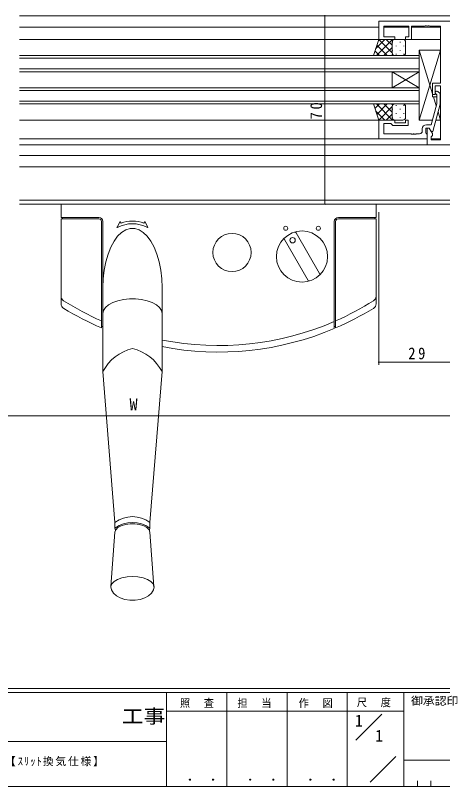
# Model space of a CAD drawing. Units: millimetres on the paper. Extents: x -420 to 373, y -297 to 267.
# Drawn here: x 41.4 to 200.1, y -297 to -10.4 of the extents above; entities that cross this region are included whole.
import ezdxf
from ezdxf.enums import TextEntityAlignment as Align

# ---------------------------------------------------------------- set-up
doc = ezdxf.new("R2010")
doc.units = ezdxf.units.MM
for name, color, linetype, lineweight in [('0-1_YKK_ZWAK', 7, 'Continuous', 9), ('0-3_YKK_11', 7, 'Continuous', 9), ('0-4_YKK_12', 2, 'Continuous', 9), ('0-6_YKK_13', 4, 'Continuous', 9), ('0-7_YKK_D', 6, 'Continuous', 9)]:
    doc.layers.add(name, color=color, linetype=linetype, lineweight=lineweight)
doc.layers.add('0-2_USER1', color=3, linetype='Continuous')
doc.styles.add('ＭＳ ゴシック', font='')
doc.styles.get('ＭＳ ゴシック').set_extended_font_data('MS Gothic')

msp = doc.modelspace()

# ---------------------------------------------------------------- linework, layer by layer
at = {"layer": '0-1_YKK_ZWAK'}
for p, q in [((352.3, -260.6), (-417.7, -260.6)), ((314.5, -262), (-417.7, -262)), ((97.5, -262), (97.5, -297)), ((119.9, -262), (119.9, -297)), ((142.3, -262), (142.3, -297)), ((164.7, -262), (164.7, -297)), ((185.7, -262), (185.7, -297)), ((165.684, -268.999), (97.5, -268.999)), ((165.684, -268.999), (185.7, -268.999)), ((167.87, -279.736), (177.564, -270.043)), ((-31.3, -280.199), (97.5, -280.199)), ((173.172, -295.345), (182.696, -285.821)), ((185.7, -287.2), (286.5, -287.2)), ((190.74, -294.9), (190.74, -297)), ((195.78, -294.9), (195.78, -297)), ((-417.7, -297), (314.5, -297))]:
    msp.add_line(p, q, dxfattribs=at)
at = {"layer": '0-3_YKK_11'}
for p, q in [((176.37, -12.528), (176.37, -19.328)), ((228.37, -12.528), (176.37, -12.528)), ((178.3, -14.458), (187.57, -14.458)), ((178.3, -18.328), (178.3, -14.458)), ((187.57, -14.458), (187.57, -18.328)), ((188.57, -14.458), (193.412, -14.458)), ((188.57, -19.328), (188.57, -14.458)), ((193.412, -14.458), (193.595, -14.338)), ((193.595, -14.338), (194.145, -14.338)), ((194.145, -14.338), (194.328, -14.458)), ((194.328, -14.458), (194.412, -14.458)), ((194.412, -14.458), (194.595, -14.338)), ((194.595, -14.338), (195.145, -14.338)), ((195.145, -14.338), (195.328, -14.458)), ((195.328, -14.458), (199.37, -14.458)), ((199.37, -14.458), (199.37, -35.628)), ((176.37, -19.328), (182.37, -19.328)), ((182.37, -18.328), (178.3, -18.328)), ((182.37, -19.328), (182.37, -18.328)), ((186.37, -18.328), (186.37, -19.328)), ((187.57, -18.328), (186.37, -18.328)), ((186.37, -19.328), (188.57, -19.328)), ((196.37, -35.628), (196.37, -39.828)), ((199.37, -35.628), (196.37, -35.628)), ((197.37, -36.628), (199.37, -36.628)), ((197.37, -39.828), (197.37, -36.628)), ((199.37, -36.628), (199.37, -56.598)), ((196.37, -39.828), (197.37, -39.828)), ((197.97, -39.977), (197.545, -39.553)), ((197.97, -43.267), (197.97, -39.977)), ((198.394, -38.704), (199.17, -39.48)), ((199.17, -39.48), (199.17, -43.425)), ((195.89, -51.028), (197.97, -43.267)), ((199.17, -43.425), (196.463, -53.528)), ((176.37, -49.328), (182.37, -49.328)), ((176.37, -56.328), (176.37, -49.328)), ((178.3, -50.628), (178.3, -54.398)), ((180.87, -50.628), (178.3, -50.628)), ((181.07, -50.828), (180.87, -50.628)), ((181.57, -51.328), (181.07, -50.828)), ((187.37, -51.328), (181.57, -51.328)), ((182.37, -49.328), (182.37, -50.328)), ((182.37, -50.328), (186.37, -50.328)), ((186.37, -49.328), (187.37, -49.328)), ((186.37, -50.328), (186.37, -49.328)), ((187.37, -49.328), (187.37, -51.328)), ((194.07, -51.028), (195.89, -51.028)), ((178.3, -54.398), (188.412, -54.398)), ((188.412, -54.398), (188.595, -54.518)), ((189.145, -54.518), (189.328, -54.398)), ((189.328, -54.398), (189.412, -54.398)), ((189.412, -54.398), (189.595, -54.518)), ((190.145, -54.518), (190.328, -54.398)), ((190.328, -54.398), (191.57, -54.398)), ((192.57, -53.398), (192.57, -52.528)), ((193.87, -52.328), (193.87, -54.128)), ((195.17, -52.328), (193.87, -52.328)), ((193.87, -54.128), (194.07, -54.328)), ((194.07, -54.328), (194.37, -54.628)), ((194.37, -52.328), (194.37, -58.528)), ((195.17, -52.328), (194.37, -52.328)), ((195.863, -53.528), (195.17, -52.328)), ((196.3, -54.286), (195.17, -52.328)), ((196.463, -53.528), (195.863, -53.528)), ((196.3, -55.098), (196.3, -54.286)), ((194.37, -56.328), (176.37, -56.328)), ((188.595, -54.518), (189.145, -54.518)), ((189.595, -54.518), (190.145, -54.518)), ((194.37, -54.628), (194.37, -56.328)), ((195.87, -55.528), (196.3, -55.098)), ((195.87, -56.598), (195.87, -55.528)), ((199.37, -56.598), (195.87, -56.598)), ((194.37, -58.528), (211.37, -58.528))]:
    msp.add_line(p, q, dxfattribs=at)
for centre, radius, start, end in [((197.97, -39.128), 0.6, 44.99998, 225), ((194.07, -52.528), 1.5, 90, 179.99998), ((191.57, -53.398), 1, 270, 359.99998)]:
    msp.add_arc(centre, radius, start, end, dxfattribs=at)
at = {"layer": '0-4_YKK_12'}
for p, q in [((235.67, -10.528), (42.87, -10.528)), ((176.37, -14.729), (42.87, -14.729)), ((178.301, -14.729), (187.568, -14.729)), ((188.571, -14.729), (199.368, -14.729)), ((199.37, -19.329), (42.87, -19.329)), ((42.87, -25.329), (191.37, -25.329)), ((191.37, -25.329), (191.37, -31.329)), ((191.37, -26.329), (42.87, -26.329)), ((42.87, -30.329), (191.37, -30.329)), ((191.37, -31.329), (42.87, -31.329)), ((191.37, -37.329), (181.37, -31.329)), ((191.37, -31.329), (181.37, -37.329)), ((181.37, -31.329), (181.37, -37.329)), ((191.37, -31.329), (191.37, -37.329)), ((42.87, -37.329), (191.37, -37.329)), ((191.37, -38.329), (42.87, -38.329)), ((191.37, -37.329), (191.37, -43.329)), ((42.87, -42.329), (191.37, -42.329)), ((191.37, -43.329), (42.87, -43.329)), ((176.37, -49.328), (42.87, -49.328)), ((194.37, -56.328), (42.87, -56.328)), ((195.871, -56.328), (199.368, -56.328)), ((194.67, -58.528), (42.87, -58.529)), ((209.438, -58.529), (42.87, -58.529)), ((205.67, -62.528), (42.87, -62.528)), ((215.37, -66.628), (42.87, -66.628)), ((215.37, -79.128), (42.87, -79.128)), ((215.37, -80.528), (42.87, -80.528))]:
    msp.add_line(p, q, dxfattribs=at)
at = {"layer": '0-6_YKK_13'}
for p, q in [((174.37, -25.328), (176.37, -19.328)), ((178.673, -19.328), (175.218, -22.783)), ((181.502, -19.328), (175.502, -25.328)), ((181.37, -24.349), (176.365, -19.344)), ((176.37, -19.328), (182.37, -19.328)), ((181.37, -21.52), (179.178, -19.328)), ((182.057, -19.379), (182.006, -19.328)), ((185.37, -19.328), (182.37, -19.328)), ((179.521, -25.328), (175.658, -21.465)), ((181.37, -22.289), (178.33, -25.328)), ((181.37, -20.328), (181.37, -24.328)), ((181.37, -20.328), (181.37, -24.328)), ((181.46, -20.248), (181.46, -20.448)), ((182.875, -21.663), (182.875, -21.863)), ((184.29, -20.248), (184.29, -20.448)), ((185.705, -21.663), (185.705, -21.863)), ((186.37, -24.328), (186.37, -20.328)), ((182.37, -25.328), (174.37, -25.328)), ((176.693, -25.328), (174.951, -23.586)), ((181.565, -24.922), (181.158, -25.328)), ((181.46, -23.278), (181.46, -23.478)), ((182.35, -25.328), (182.349, -25.328)), ((182.37, -25.328), (185.37, -25.328)), ((182.875, -24.693), (182.875, -24.893)), ((184.29, -23.278), (184.29, -23.478)), ((185.705, -24.693), (185.705, -24.893)), ((191.37, -49.328), (199.37, -23.328)), ((191.37, -23.328), (196.37, -39.578)), ((191.37, -23.328), (199.37, -23.328)), ((191.37, -49.328), (191.37, -23.328)), ((191.37, -48.728), (191.37, -24.729)), ((199.37, -23.328), (199.37, -35.628)), ((196.37, -35.628), (196.37, -40.628)), ((199.37, -35.628), (196.37, -35.628)), ((196.37, -40.628), (197.97, -40.628)), ((196.693, -40.628), (197.753, -44.075)), ((199.17, -40.628), (199.37, -40.628)), ((199.17, -40.628), (199.37, -40.628)), ((199.37, -40.628), (199.37, -49.328)), ((174.37, -43.328), (176.37, -49.328)), ((182.37, -43.328), (174.37, -43.328)), ((174.37, -43.328), (176.37, -49.328)), ((182.37, -43.328), (174.37, -43.328)), ((176.693, -43.328), (174.951, -45.071)), ((176.693, -43.328), (174.951, -45.071)), ((181.502, -49.328), (175.502, -43.328)), ((181.502, -49.328), (175.502, -43.328)), ((179.521, -43.328), (175.658, -47.192)), ((179.521, -43.328), (175.658, -47.192)), ((181.37, -44.308), (176.365, -49.313)), ((181.37, -44.308), (176.365, -49.313)), ((181.37, -46.368), (178.33, -43.328)), ((181.37, -46.368), (178.33, -43.328)), ((181.565, -43.735), (181.158, -43.328)), ((181.565, -43.735), (181.158, -43.328)), ((181.37, -48.328), (181.37, -44.328)), ((181.37, -48.328), (181.37, -44.328)), ((181.37, -48.328), (181.37, -44.328)), ((181.37, -48.328), (181.37, -44.328)), ((181.46, -45.378), (181.46, -45.178)), ((181.46, -45.378), (181.46, -45.178)), ((182.35, -43.328), (182.349, -43.329)), ((182.35, -43.328), (182.349, -43.329)), ((182.37, -43.328), (185.37, -43.328)), ((182.37, -43.328), (185.37, -43.328)), ((182.875, -43.963), (182.875, -43.763)), ((182.875, -43.963), (182.875, -43.763)), ((184.29, -45.378), (184.29, -45.178)), ((184.29, -45.378), (184.29, -45.178)), ((185.705, -43.963), (185.705, -43.763)), ((185.705, -43.963), (185.705, -43.763)), ((186.37, -44.328), (186.37, -48.328)), ((186.37, -44.328), (186.37, -48.328)), ((178.673, -49.328), (175.218, -45.873)), ((178.673, -49.328), (175.218, -45.873)), ((181.37, -47.137), (179.178, -49.328)), ((181.37, -47.137), (179.178, -49.328)), ((181.46, -48.408), (181.46, -48.208)), ((181.46, -48.408), (181.46, -48.208)), ((182.875, -46.993), (182.875, -46.793)), ((182.875, -46.993), (182.875, -46.793)), ((184.29, -48.408), (184.29, -48.208)), ((184.29, -48.408), (184.29, -48.208)), ((185.705, -46.993), (185.705, -46.793)), ((185.705, -46.993), (185.705, -46.793)), ((198.417, -46.233), (199.37, -49.328)), ((176.37, -49.328), (182.37, -49.328)), ((176.37, -49.328), (182.37, -49.328)), ((182.057, -49.278), (182.006, -49.328)), ((182.057, -49.278), (182.006, -49.328)), ((185.37, -49.328), (182.37, -49.328)), ((185.37, -49.328), (182.37, -49.328)), ((196.346, -49.328), (191.37, -49.328)), ((199.37, -49.328), (197.588, -49.328)), ((175.37, -80.528), (58.37, -80.528)), ((58.37, -80.528), (58.37, -85.528)), ((175.37, -80.528), (175.37, -85.528)), ((72.37, -85.528), (58.37, -85.528)), ((58.87, -85.528), (58.87, -86.028)), ((161.37, -85.528), (175.37, -85.528)), ((174.87, -85.528), (174.87, -86.028)), ((72.37, -86.028), (58.37, -86.028)), ((58.37, -86.028), (58.37, -117.571)), ((73.37, -87.028), (73.37, -126.562)), ((73.37, -87.028), (73.37, -126.562)), ((73.87, -87.028), (73.87, -126.776)), ((73.87, -87.028), (73.87, -126.062)), ((80.125, -87.221), (79.125, -89.059)), ((80.613, -87.586), (80.385, -87.214)), ((89.127, -87.586), (89.355, -87.214)), ((89.614, -87.221), (90.614, -89.059)), ((159.87, -126.776), (159.87, -87.028)), ((160.37, -87.028), (160.37, -126.562)), ((154.422, -106.378), (145.647, -91.179)), ((150.092, -108.878), (141.317, -93.679)), ((95.87, -111.565), (95.87, -124.793)), ((95.87, -111.565), (95.87, -124.793)), ((95.87, -111.565), (95.87, -124.793)), ((73.87, -112.406), (73.87, -124.793)), ((73.87, -112.406), (73.87, -124.793)), ((73.87, -142.773), (73.87, -122.344)), ((95.87, -142.773), (95.87, -122.344)), ((73.37, -126.062), (73.87, -126.062)), ((160.37, -126.062), (159.87, -126.062)), ((78.37, -198.818), (73.87, -142.773)), ((91.37, -198.818), (95.87, -142.773)), ((78.37, -198.818), (78.37, -200.944)), ((91.37, -198.818), (91.37, -200.944)), ((78.375, -202.442), (76.875, -222.589)), ((78.584, -201.742), (78.37, -200.944)), ((91.156, -201.742), (91.37, -200.944)), ((92.865, -222.589), (91.365, -202.442))]:
    msp.add_line(p, q, dxfattribs=at)
for points in [[(161.37, -86.028), (175.37, -86.028), (175.37, -117.571)], [(95.87, -111.565), (95.748, -108.28), (95.383, -105.068), (94.782, -102.001), (93.961, -99.147), (92.936, -96.571), (91.73, -94.329), (90.372, -92.473), (88.89, -91.043), (87.318, -90.072), (85.692, -89.581), (84.047, -89.581), (82.421, -90.072), (80.85, -91.043), (79.368, -92.473), (78.009, -94.329), (76.804, -96.571), (75.779, -99.147), (74.957, -102.001), (74.357, -105.068), (73.992, -108.28), (73.87, -111.565)], [(95.87, -121.248), (95.631, -120.104), (94.921, -119.01), (93.773, -118.014), (92.235, -117.159), (90.375, -116.483), (88.275, -116.014), (86.026, -115.775), (83.726, -115.774), (81.477, -116.012), (79.375, -116.48), (77.514, -117.155), (75.974, -118.009), (74.823, -119.004), (74.112, -120.098), (73.87, -121.241)], [(91.365, -202.442), (91.045, -201.554), (90.249, -200.744), (89.039, -200.075), (87.507, -199.598), (85.772, -199.35), (83.967, -199.35), (82.232, -199.598), (80.701, -200.075), (79.49, -200.744), (78.695, -201.554), (78.375, -202.442)], [(92.865, -222.589), (92.531, -221.645), (91.699, -220.772), (90.423, -220.027), (88.785, -219.456), (86.893, -219.098), (84.87, -218.976), (82.846, -219.098), (80.954, -219.456), (79.317, -220.027), (78.041, -220.772), (77.209, -221.645), (76.875, -222.589)], [(76.87, -222.725), (77.102, -223.945), (77.786, -225.094), (78.882, -226.105), (80.325, -226.92), (82.033, -227.491), (83.906, -227.785), (85.834, -227.785), (87.707, -227.491), (89.414, -226.92), (90.858, -226.105), (91.953, -225.094), (92.637, -223.945), (92.87, -222.725), (92.868, -222.657), (92.865, -222.589)], [(76.875, -222.589), (76.871, -222.657), (76.87, -222.725)]]:
    msp.add_lwpolyline(points, dxfattribs=at)
for centre, radius in [((141.808, -89.528), 0.75), ((141.808, -89.528), 0.75), ((153.932, -89.528), 0.75), ((153.932, -89.528), 0.75), ((121.87, -98.528), 7.1), ((147.87, -100.028), 9.5), ((144.37, -93.966), 1)]:
    msp.add_circle(centre, radius, dxfattribs=at)
for centre, radius, start, end in [((182.37, -20.328), 1, 90.00009, 180.00009), ((182.37, -20.328), 1, 90.00009, 180.00009), ((185.37, -20.328), 1, 0.00009, 90.00009), ((182.37, -24.328), 1, 180.00009, 270.00009), ((182.37, -24.328), 1, 180.00009, 270.00009), ((185.37, -24.328), 1, 270.00009, 0.00009), ((182.37, -44.328), 1, 89.99989, 179.99989), ((182.37, -44.328), 1, 89.99989, 179.99989), ((182.37, -44.328), 1, 89.99989, 179.99989), ((182.37, -44.328), 1, 89.99989, 179.99989), ((185.37, -44.328), 1, 359.99989, 89.99989), ((185.37, -44.328), 1, 359.99989, 89.99989), ((182.37, -48.328), 1, 179.99989, 269.99989), ((182.37, -48.328), 1, 179.99989, 269.99989), ((182.37, -48.328), 1, 179.99989, 269.99989), ((182.37, -48.328), 1, 179.99989, 269.99989), ((185.37, -48.328), 1, 269.99989, 359.99989), ((185.37, -48.328), 1, 269.99989, 359.99989), ((72.37, -87.028), 1.5, 0, 90), ((161.37, -87.028), 1.5, 90, 180), ((72.37, -87.028), 1, 0, 90), ((84.87, -99.339), 11.5, 61.19916, 118.80083), ((80.257, -87.293), 0.15, 31.44897, 151.44897), ((84.87, -99.339), 12.5, 70.08797, 109.91202), ((89.483, -87.293), 0.15, 28.55101, 148.55101), ((161.37, -87.028), 1, 90, 180), ((79.257, -89.13), 0.15, 151.44897, 298.80083), ((90.482, -89.13), 0.15, 241.19916, 28.55101), ((145.214, -91.429), 0.5, 29.99998, 107.1604), ((141.75, -93.429), 0.5, 132.83958, 209.99998), ((150.525, -108.628), 0.5, 209.99998, 287.1604), ((153.989, -106.628), 0.5, 312.83958, 29.99998), ((60.37, -114.738), 2, 180, 237.65222), ((116.87, -25.528), 107.596, 237.65222, 246.15341), ((116.87, -25.528), 107.596, 293.84657, 302.34776), ((173.37, -114.738), 2, 302.34776, 0), ((60.37, -117.571), 2, 180, 238.4563), ((116.87, -25.528), 110, 238.4563, 246.70567), ((116.87, -25.528), 110, 293.29431, 301.54369), ((173.37, -117.571), 2, 301.54369, 0), ((116.87, -25.528), 107.596, 258.74516, 293.55579), ((116.87, -25.528), 110, 258.99422, 293.01108), ((88.905, -150.707), 17, 103.73001, 152.17937), ((80.835, -150.707), 17, 27.82062, 76.26997), ((84.87, -207.692), 11, 53.77849, 126.22157), ((84.87, -209.818), 11, 53.77849, 126.22157)]:
    msp.add_arc(centre, radius, start, end, dxfattribs=at)
at = {"layer": '0-7_YKK_D'}
for p, q in [((172.978, -10.528), (155.37, -10.528)), ((156.37, -10.528), (156.37, -80.528)), ((174.322, -80.528), (155.37, -80.528)), ((176.37, -83.528), (176.37, -140.275)), ((205.37, -139.275), (176.37, -139.275)), ((228.37, -159.275), (-57.63, -159.275))]:
    msp.add_line(p, q, dxfattribs=at)
for centre, start, end in [((156.37, -10.528), 90, 270), ((156.37, -10.528), 270, 90), ((156.37, -80.528), 90, 270), ((156.37, -80.528), 270, 90), ((176.37, -139.275), 0, 180), ((176.37, -139.275), 180, 0)]:
    msp.add_arc(centre, 0.106, start, end, dxfattribs=at)

# ---------------------------------------------------------------- texts
at = {"layer": '0-1_YKK_ZWAK', "style": 'ＭＳ ゴシック', "width": 1.1}
msp.add_text('御承認印', height=2.933, dxfattribs=at).set_placement((188.367, -267.533), align=Align.BOTTOM_LEFT)
at = {"layer": '0-1_YKK_ZWAK', "color": 2, "style": 'ＭＳ ゴシック', "width": 1.15}
msp.add_text('工事', height=5.132, dxfattribs=at).set_placement((80.931, -274.956), align=Align.BOTTOM_LEFT)
at = {"layer": '0-1_YKK_ZWAK', "color": 3, "style": 'ＭＳ ゴシック', "width": 1.15}
for p in [(101.955, -295.946), (124.355, -295.946), (146.755, -295.946)]:
    msp.add_text(' ． ．', height=3.666, dxfattribs=at).set_placement(p, align=Align.BOTTOM_LEFT)
at = {"layer": '0-1_YKK_ZWAK', "char_height": 2.933, "attachment_point": 7, "style": 'ＭＳ ゴシック'}
for s, insert in [('\\T1.17;\\W0.95;照\\~\\~査', (102.489, -267.78)), ('\\T1.17;\\W0.95;担\\~\\~当', (123.855, -267.78)), ('\\T1.17;\\W0.95;作\\~\\~図', (146.62, -267.762)), ('\\T1.17;\\W0.95;尺\\~\\~度', (168.212, -267.537))]:
    msp.add_mtext(s, dxfattribs=dict(at, insert=insert))
at = {"layer": '0-2_USER1', "style": 'ＭＳ ゴシック'}
for p in [(167.5, -275.999), (175.033, -281.599)]:
    msp.add_text('1', height=4.399, dxfattribs=at).set_placement(p, align=Align.BOTTOM_LEFT)
at = {"layer": '0-2_USER1', "color": 7, "insert": (-18.623, -289.449), "char_height": 2.933, "attachment_point": 7, "style": 'ＭＳ ゴシック'}
msp.add_mtext('\\T1.17;EXIMA31\\~たてすべり出し窓【ｽﾘｯﾄ換気仕様】', dxfattribs=at)
at = {"layer": '0-7_YKK_D', "color": 3, "style": 'ＭＳ ゴシック'}
msp.add_text('W', height=4.399, dxfattribs=at).set_placement((83.77, -158.475), align=Align.BOTTOM_LEFT)
at = {"layer": '0-7_YKK_D', "color": 3, "insert": (155.37, -49.048), "char_height": 4.399, "attachment_point": 7, "rotation": 90, "style": 'ＭＳ ゴシック'}
msp.add_mtext('\\T1.36;\\W0.9;70', dxfattribs=at)
at = {"layer": '0-7_YKK_D', "color": 3, "insert": (187.35, -138.275), "char_height": 4.399, "attachment_point": 7, "style": 'ＭＳ ゴシック'}
msp.add_mtext('\\T1.36;\\W0.9;29', dxfattribs=at)

doc.saveas('drawing.dxf')
